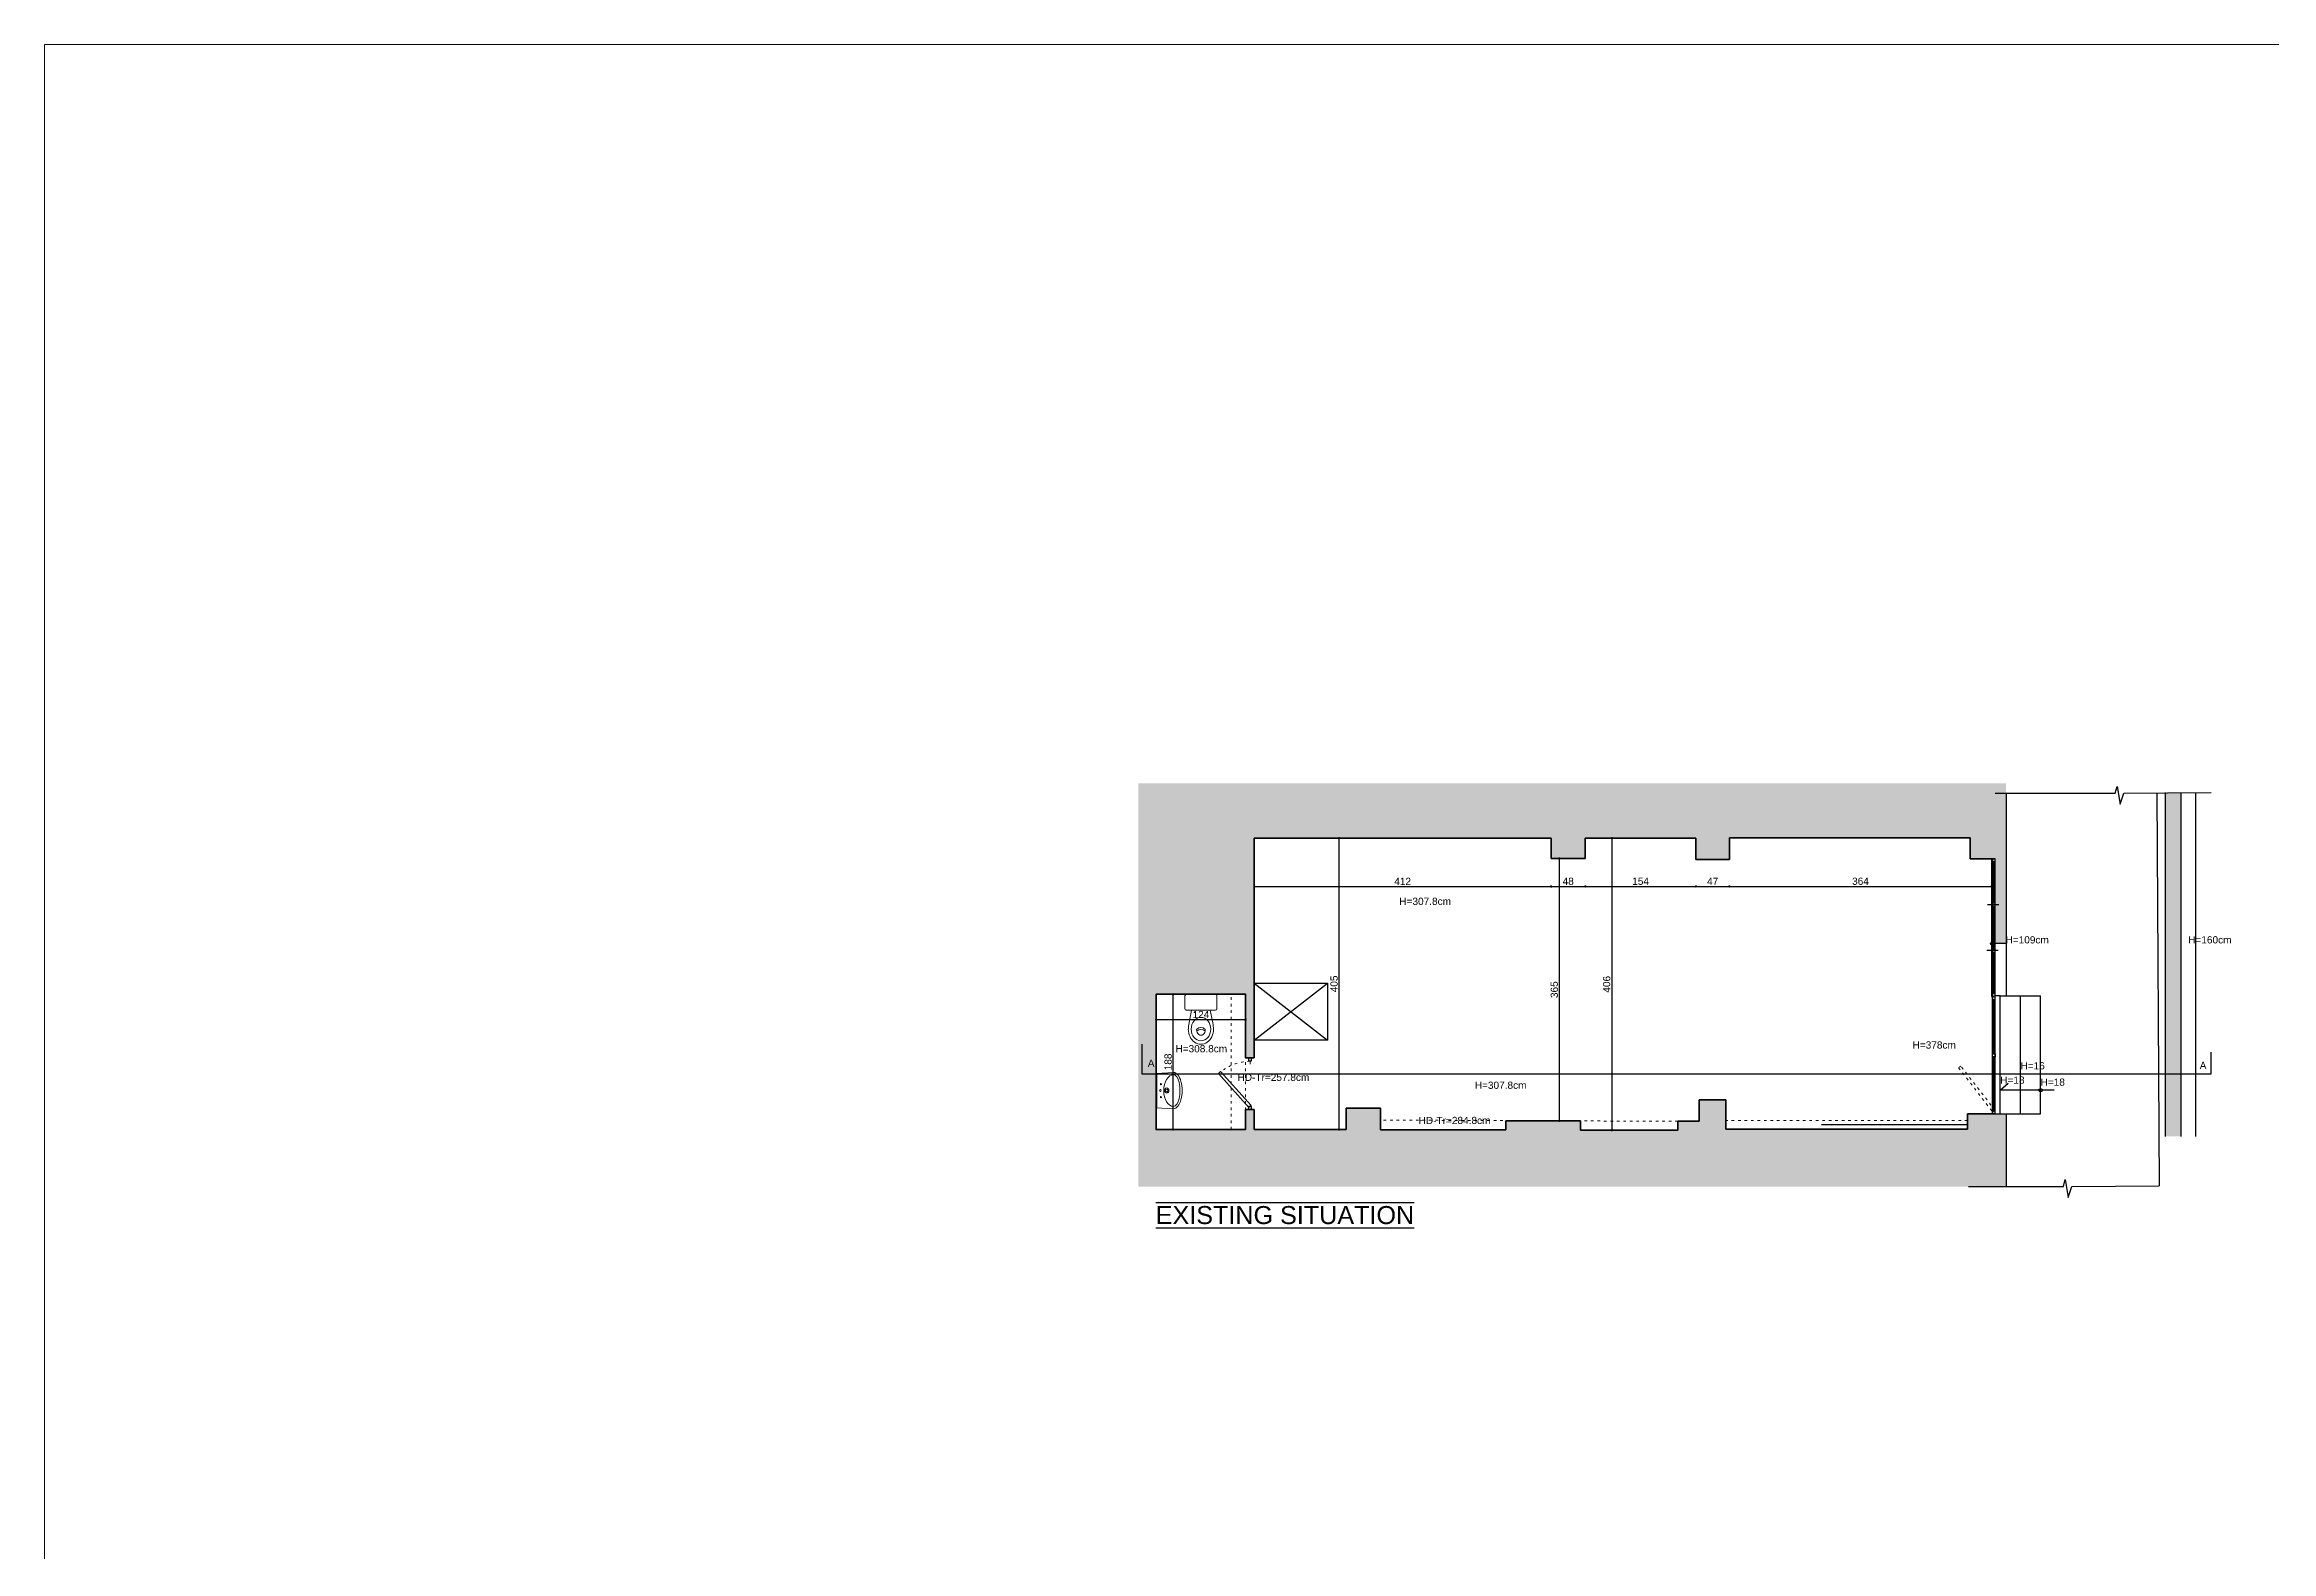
# Model space of a CAD drawing. Header units: inches. Extents: x 13585 to 255999, y -15177 to -1377.
# Drawn here: x 48632 to 51725, y -8647 to -6554 of the extents above; entities that cross this region are included whole.
import ezdxf

# ---------------------------------------------------------------- set-up
doc = ezdxf.new("R2010")
doc.units = ezdxf.units.IN
doc.header["$MEASUREMENT"] = 0
doc.linetypes.add('ACAD_ISO03W100', pattern=[30, 12, -18])
for name, color, linetype, lineweight in [('DIMENSIO', 251, 'Continuous', 0), ('mobilie', 252, 'Continuous', 18), ('mure', 7, 'Continuous', 35), ('MURE TE REJA', 250, 'Continuous', 30), ('verande', 7, 'Continuous', 25), ('vije e nderprere', 253, 'ACAD_ISO03W100', 15), ('xham', 132, 'Continuous', 40)]:
    doc.layers.add(name, color=color, linetype=linetype, lineweight=lineweight)
doc.styles.get("Standard").update_dxf_attribs({"font": 'arial.ttf'})
doc.dimstyles.new('ISO-25', dxfattribs={"dimtxt": 10, "dimasz": 5, "dimexe": 1.25, "dimexo": 0.625, "dimgap": 2, "dimtad": 1, "dimdec": 0, "dimtxsty": 'Standard', "dimblk": 'DOTSMALL', "dimcen": 2.5, "dimadec": 0, "dimazin": 0, "dimtfac": 1, "dimtdec": 0, "dimtix": 1, "dimtmove": 0, "dimatfit": 3, "dimldrblk": 'DOTSMALL', "dimfxl": 1, "dimfxlon": 1, "dimarcsym": 0})

# ---------------------------------------------------------------- blocks, each defined once
blk = doc.blocks.new('apqlord')
at = {"layer": 'mobilie'}
for p, q in [((29574.2, -1355.4), (29554.3, -1351.4)), ((29574.2, -1388.6), (29574.2, -1348.2)), ((29576.2, -1346.2), (29594.2, -1346.2)), ((29596.2, -1348.2), (29596.2, -1388.6)), ((29574.2, -1381.4), (29554.3, -1385.3)), ((29580.4, -1390.6), (29576.2, -1390.6)), ((29594.2, -1390.6), (29580.4, -1390.6))]:
    blk.add_line(p, q, dxfattribs=at)
for centre in [(29571.2, -1359.6), (29571.2, -1377.1)]:
    blk.add_circle(centre, 0.5, dxfattribs=at)
for centre, radius, start, end in [((29547.8, -1372.8), 21.9, 85.0871, 90), ((29538, -1486.3), 135.8, 83.1134, 85.0871), ((29576.2, -1348.2), 2, 152.8548, 180), ((29576.2, -1348.2), 2, 90, 152.8548), ((29594.2, -1348.2), 2, 0, 90), ((29547.8, -1363.9), 21.9, 270, 274.9129), ((29538, -1250.5), 135.8, 274.9129, 276.8866), ((29576.2, -1388.6), 2, 180, 270), ((29594.2, -1388.6), 2, 270, 360)]:
    blk.add_arc(centre, radius, start, end, dxfattribs=at)
at = {"layer": 'mobilie', "extrusion": (0, 0, -1)}
for centre, major_axis, ratio, start_param, end_param in [((29547.8, -1368.4), (-21.1, 0), 0.830565, 4.712389, 7.853982), ((29547.8, -1368.4), (16.3, 0), 0.830565, -1.570796, 4.712389), ((29547.2, -1368.4), (8, 0), 0.75, 1.570796, 4.712389), ((29534.9, -1368.4), (-12.5, 0), 0.75, 2.486257, 3.796928), ((29537.6, -1368.4), (12.5, 0), 0.75, -0.691554, 0.691554)]:
    blk.add_ellipse(centre, major_axis=major_axis, ratio=ratio, start_param=start_param, end_param=end_param, dxfattribs=at)
blk = doc.blocks.new('aplwoqla')
at = {"layer": 'mobilie'}
for p, q in [((29594.8, -1273.5), (29570.6, -1272.2)), ((29593.7, -1273.4), (29593.7, -1321.4)), ((29594.8, -1321.3), (29594.8, -1273.5)), ((29594.8, -1321.3), (29570.6, -1322.6))]:
    blk.add_line(p, q, dxfattribs=at)
for centre, major_axis, ratio, start_param, end_param in [((29570.6, -1297.4), (0, 25.2), 0.471281, 0, 3.141593), ((29570.6, -1297.4), (0, 22), 0.404873, 0, 3.141593), ((29570.6, -1297.4), (0, 22), 0.62418, 3.141593, 6.283185), ((29580.1, -1297.4), (0, 3.6), 0.824742, 3.141593, 9.424778), ((29580.1, -1297.4), (0, 2.07), 0.824742, 3.141593, 9.424778), ((29588.2, -1288.4), (0, 0.9), 0.824742, 3.141593, 9.424778), ((29588.9, -1297.4), (0, 1.35), 0.824742, 3.141593, 9.424778), ((29588.2, -1306.4), (0, 0.9), 0.824742, 3.141593, 9.424778)]:
    blk.add_ellipse(centre, major_axis=major_axis, ratio=ratio, start_param=start_param, end_param=end_param, dxfattribs=at)
blk = doc.blocks.new('_DotSmall')
at = {"color": 0, "linetype": 'ByBlock', "const_width": 0.5}
blk.add_lwpolyline([(-0.0625, 0, 1), (0.0625, 0, 1)], format="xyb", close=True, dxfattribs=at)
blk = doc.blocks.new('*D1594')
at = {"layer": 'Defpoints', "color": 0, "transparency": 16777216}
for p in [(50312.4, -7713.8), (50724.6, -7713.8), (50724.6, -7723)]:
    blk.add_point(p, dxfattribs=at)
at = {"layer": 'verande', "color": 0, "lineweight": -2, "transparency": 16777216}
for p, q in [((50312.4, -7722), (50312.4, -7724.3)), ((50312.4, -7723), (50724.6, -7723)), ((50724.6, -7722), (50724.6, -7724.3))]:
    blk.add_line(p, q, dxfattribs=at)
at = {"layer": 'verande', "color": 0, "lineweight": -2, "transparency": 16777216, "xscale": 5, "yscale": 5, "zscale": 5, "rotation": 180}
blk.add_blockref('_DotSmall', (50312.4, -7723), dxfattribs=at)
at = {"layer": 'verande', "color": 0, "lineweight": -2, "transparency": 16777216, "xscale": 5, "yscale": 5, "zscale": 5}
blk.add_blockref('_DotSmall', (50724.6, -7723), dxfattribs=at)
at = {"layer": 'verande', "color": 0, "transparency": 16777216, "insert": (50518.5, -7716), "char_height": 10, "attachment_point": 5}
blk.add_mtext('412', dxfattribs=at)
blk = doc.blocks.new('*D1595')
at = {"layer": 'Defpoints', "color": 0, "transparency": 16777216}
for p in [(50772.1, -7700.3), (50724.6, -7713.7), (50772.1, -7723)]:
    blk.add_point(p, dxfattribs=at)
at = {"layer": 'verande', "color": 0, "lineweight": -2, "transparency": 16777216}
for p, q in [((50724.6, -7722), (50724.6, -7724.2)), ((50724.6, -7723), (50772.1, -7723)), ((50772.1, -7722), (50772.1, -7724.2))]:
    blk.add_line(p, q, dxfattribs=at)
at = {"layer": 'verande', "color": 0, "lineweight": -2, "transparency": 16777216, "xscale": 5, "yscale": 5, "zscale": 5, "rotation": 180}
blk.add_blockref('_DotSmall', (50724.6, -7723), dxfattribs=at)
at = {"layer": 'verande', "color": 0, "lineweight": -2, "transparency": 16777216, "xscale": 5, "yscale": 5, "zscale": 5}
blk.add_blockref('_DotSmall', (50772.1, -7723), dxfattribs=at)
at = {"layer": 'verande', "color": 0, "transparency": 16777216, "insert": (50748.4, -7715.9), "char_height": 10, "attachment_point": 5}
blk.add_mtext('48', dxfattribs=at)
blk = doc.blocks.new('*D1596')
at = {"layer": 'Defpoints', "color": 0, "transparency": 16777216}
for p in [(50772.1, -7700.3), (50925.7, -7687.1), (50925.7, -7723)]:
    blk.add_point(p, dxfattribs=at)
at = {"layer": 'verande', "color": 0, "lineweight": -2, "transparency": 16777216}
for p, q in [((50772.1, -7722), (50772.1, -7724.2)), ((50772.1, -7723), (50925.7, -7723)), ((50925.7, -7722), (50925.7, -7724.2))]:
    blk.add_line(p, q, dxfattribs=at)
at = {"layer": 'verande', "color": 0, "lineweight": -2, "transparency": 16777216, "xscale": 5, "yscale": 5, "zscale": 5, "rotation": 180}
blk.add_blockref('_DotSmall', (50772.1, -7723), dxfattribs=at)
at = {"layer": 'verande', "color": 0, "lineweight": -2, "transparency": 16777216, "xscale": 5, "yscale": 5, "zscale": 5}
blk.add_blockref('_DotSmall', (50925.7, -7723), dxfattribs=at)
at = {"layer": 'verande', "color": 0, "transparency": 16777216, "insert": (50848.9, -7715.9), "char_height": 10, "attachment_point": 5}
blk.add_mtext('154', dxfattribs=at)
blk = doc.blocks.new('*D1597')
at = {"layer": 'Defpoints', "color": 0, "transparency": 16777216}
for p in [(50925.7, -7687.1), (50972.2, -7701.8), (50972.2, -7723)]:
    blk.add_point(p, dxfattribs=at)
at = {"layer": 'verande', "color": 0, "lineweight": -2, "transparency": 16777216}
for p, q in [((50925.7, -7722), (50925.7, -7724.2)), ((50925.7, -7723), (50972.2, -7723)), ((50972.2, -7722), (50972.2, -7724.2))]:
    blk.add_line(p, q, dxfattribs=at)
at = {"layer": 'verande', "color": 0, "lineweight": -2, "transparency": 16777216, "xscale": 5, "yscale": 5, "zscale": 5, "rotation": 180}
blk.add_blockref('_DotSmall', (50925.7, -7723), dxfattribs=at)
at = {"layer": 'verande', "color": 0, "lineweight": -2, "transparency": 16777216, "xscale": 5, "yscale": 5, "zscale": 5}
blk.add_blockref('_DotSmall', (50972.2, -7723), dxfattribs=at)
at = {"layer": 'verande', "color": 0, "transparency": 16777216, "insert": (50949, -7716), "char_height": 10, "attachment_point": 5}
blk.add_mtext('47', dxfattribs=at)
blk = doc.blocks.new('*D1598')
at = {"layer": 'Defpoints', "color": 0, "transparency": 16777216}
for p in [(50972.2, -7701.8), (51336.4, -7723), (51336.4, -7723)]:
    blk.add_point(p, dxfattribs=at)
at = {"layer": 'verande', "color": 0, "lineweight": -2, "transparency": 16777216}
for p, q in [((50972.2, -7722), (50972.2, -7724.2)), ((50972.2, -7723), (51336.4, -7723)), ((51336.4, -7723), (51336.4, -7721.7))]:
    blk.add_line(p, q, dxfattribs=at)
at = {"layer": 'verande', "color": 0, "lineweight": -2, "transparency": 16777216, "xscale": 5, "yscale": 5, "zscale": 5, "rotation": 180}
blk.add_blockref('_DotSmall', (50972.2, -7723), dxfattribs=at)
at = {"layer": 'verande', "color": 0, "lineweight": -2, "transparency": 16777216, "xscale": 5, "yscale": 5, "zscale": 5}
blk.add_blockref('_DotSmall', (51336.4, -7723), dxfattribs=at)
at = {"layer": 'verande', "color": 0, "transparency": 16777216, "insert": (51154.3, -7715.9), "char_height": 10, "attachment_point": 5}
blk.add_mtext('364', dxfattribs=at)
blk = doc.blocks.new('*D1599')
at = {"layer": 'Defpoints', "color": 0, "transparency": 16777216}
for p in [(50877.6, -7656.1), (50808.9, -8061.6), (50877.6, -8061.6)]:
    blk.add_point(p, dxfattribs=at)
at = {"layer": 'verande', "color": 0, "lineweight": -2, "transparency": 16777216}
for p, q in [((50809.9, -7656.1), (50807.6, -7656.1)), ((50808.9, -7656.1), (50808.9, -8061.6)), ((50809.9, -8061.6), (50807.6, -8061.6))]:
    blk.add_line(p, q, dxfattribs=at)
at = {"layer": 'verande', "color": 0, "lineweight": -2, "transparency": 16777216, "xscale": 5, "yscale": 5, "zscale": 5}
for p, rotation in [((50808.9, -7656.1), 90), ((50808.9, -8061.6), 270)]:
    blk.add_blockref('_DotSmall', p, dxfattribs=dict(at, rotation=rotation))
at = {"layer": 'verande', "color": 0, "transparency": 16777216, "insert": (50801.8, -7858.9), "char_height": 10, "attachment_point": 5, "rotation": 90}
blk.add_mtext('406', dxfattribs=at)
blk = doc.blocks.new('*D1601')
at = {"layer": 'Defpoints', "color": 0, "transparency": 16777216}
for p in [(50724.9, -7684.1), (50736.2, -7684.1), (50724.9, -8048.6)]:
    blk.add_point(p, dxfattribs=at)
at = {"layer": 'DIMENSIO', "color": 0, "lineweight": -2, "transparency": 16777216}
for p, q in [((50735.2, -7684.1), (50737.4, -7684.1)), ((50736.2, -8048.6), (50736.2, -7684.1)), ((50735.2, -8048.6), (50737.4, -8048.6))]:
    blk.add_line(p, q, dxfattribs=at)
at = {"layer": 'DIMENSIO', "color": 0, "lineweight": -2, "transparency": 16777216, "xscale": 5, "yscale": 5, "zscale": 5}
for p, rotation in [((50736.2, -7684.1), 90), ((50736.2, -8048.6), 270)]:
    blk.add_blockref('_DotSmall', p, dxfattribs=dict(at, rotation=rotation))
at = {"layer": 'DIMENSIO', "color": 0, "transparency": 16777216, "insert": (50729.1, -7866.4), "char_height": 10, "attachment_point": 5, "rotation": 90}
blk.add_mtext('365', dxfattribs=at)
blk = doc.blocks.new('*D1602')
at = {"layer": 'Defpoints', "color": 0, "transparency": 16777216}
for p in [(50376.2, -7656.1), (50430.3, -7656.1), (50376.2, -8060.6)]:
    blk.add_point(p, dxfattribs=at)
at = {"layer": 'DIMENSIO', "color": 0, "lineweight": -2, "transparency": 16777216}
for p, q in [((50429.3, -7656.1), (50431.6, -7656.1)), ((50430.3, -8060.6), (50430.3, -7656.1)), ((50429.3, -8060.6), (50431.6, -8060.6))]:
    blk.add_line(p, q, dxfattribs=at)
at = {"layer": 'DIMENSIO', "color": 0, "lineweight": -2, "transparency": 16777216, "xscale": 5, "yscale": 5, "zscale": 5}
for p, rotation in [((50430.3, -7656.1), 90), ((50430.3, -8060.6), 270)]:
    blk.add_blockref('_DotSmall', p, dxfattribs=dict(at, rotation=rotation))
at = {"layer": 'DIMENSIO', "color": 0, "transparency": 16777216, "insert": (50423.2, -7858.4), "char_height": 10, "attachment_point": 5, "rotation": 90}
blk.add_mtext('405', dxfattribs=at)
blk = doc.blocks.new('*D1603')
at = {"layer": 'Defpoints', "color": 0, "transparency": 16777216}
for p in [(50199.8, -7872.8), (50209.6, -7872.8), (50209.6, -8060.6)]:
    blk.add_point(p, dxfattribs=at)
at = {"layer": 'DIMENSIO', "color": 0, "lineweight": -2, "transparency": 16777216}
for p, q in [((50200.8, -7872.8), (50198.6, -7872.8)), ((50199.8, -8060.6), (50199.8, -7872.8)), ((50200.8, -8060.6), (50198.6, -8060.6))]:
    blk.add_line(p, q, dxfattribs=at)
at = {"layer": 'DIMENSIO', "color": 0, "lineweight": -2, "transparency": 16777216, "xscale": 5, "yscale": 5, "zscale": 5}
for p, rotation in [((50199.8, -7872.8), 90), ((50199.8, -8060.6), 270)]:
    blk.add_blockref('_DotSmall', p, dxfattribs=dict(at, rotation=rotation))
at = {"layer": 'DIMENSIO', "color": 0, "transparency": 16777216, "insert": (50192.7, -7966.7), "char_height": 10, "attachment_point": 5, "rotation": 90}
blk.add_mtext('188', dxfattribs=at)
blk = doc.blocks.new('*D1604')
at = {"layer": 'Defpoints', "color": 0, "transparency": 16777216}
for p in [(50176.1, -7907.1), (50300.4, -7907.1), (50300.4, -7907.9)]:
    blk.add_point(p, dxfattribs=at)
at = {"layer": 'DIMENSIO', "color": 0, "lineweight": -2, "transparency": 16777216}
for p, q in [((50176.1, -7907.7), (50176.1, -7909.2)), ((50176.1, -7907.9), (50300.4, -7907.9)), ((50300.4, -7907.7), (50300.4, -7909.2))]:
    blk.add_line(p, q, dxfattribs=at)
at = {"layer": 'DIMENSIO', "color": 0, "lineweight": -2, "transparency": 16777216, "xscale": 5, "yscale": 5, "zscale": 5, "rotation": 180}
blk.add_blockref('_DotSmall', (50176.1, -7907.9), dxfattribs=at)
at = {"layer": 'DIMENSIO', "color": 0, "lineweight": -2, "transparency": 16777216, "xscale": 5, "yscale": 5, "zscale": 5}
blk.add_blockref('_DotSmall', (50300.4, -7907.9), dxfattribs=at)
at = {"layer": 'DIMENSIO', "color": 0, "transparency": 16777216, "insert": (50238.3, -7900.9), "char_height": 10, "attachment_point": 5}
blk.add_mtext('124', dxfattribs=at)

msp = doc.modelspace()

# ---------------------------------------------------------------- hatches: boundary and pattern name
at = {"layer": 'DIMENSIO', "true_color": 0xf0faf6}
h = msp.add_hatch(dxfattribs=at)
h.set_pattern_fill('ANSI31')
h.paths.add_polyline_path([(51356.4, -7579.7), (50151.2, -7579.7), (50151.2, -7983.4), (50176.1, -7983.4), (50176.1, -7982.5), (50176.1, -7872.8), (50300.4, -7872.8), (50300.4, -7961), (50312.4, -7961), (50312.4, -7936.3), (50312.4, -7857.3), (50312.4, -7656.1), (50724.6, -7656.1), (50724.6, -7684.1), (50772.1, -7684.1), (50772.1, -7656.1), (50925.7, -7656.1), (50925.7, -7685.6), (50972.2, -7685.6), (50972.2, -7655.6), (51306.7, -7655.6), (51306.7, -7684.6), (51341.4, -7684.6), (51341.4, -7688.6), (51341.4, -7802.4), (51356.4, -7802.4)])
h.paths.add_polyline_path([(51356.4, -8039), (51348.4, -8039), (51341.4, -8039), (51337.4, -8039), (51302.9, -8039), (51302.9, -8060), (50967.1, -8060), (50967.1, -8019.6), (50930.1, -8019.6), (50930.1, -8049.1), (50900.6, -8049.1), (50900.6, -8061.6), (50765.6, -8061.6), (50765.6, -8048.6), (50661.6, -8048.6), (50661.6, -8061.1), (50487.9, -8061.1), (50487.9, -8031.1), (50439.9, -8031.1), (50439.9, -8060.6), (50312.4, -8060.6), (50312.4, -8032.6), (50300.4, -8032.6), (50300.4, -8060.6), (50176.1, -8060.6), (50176.1, -7983.4), (50151.2, -7983.4), (50151.2, -8139.8), (51356.4, -8139.8)])
h.paths.add_polyline_path([(51352.1, -7807.7), (51417.2, -7807.7), (51417.2, -7787.1), (51352.1, -7787.1)], flags=9)
at = {"layer": 'verande', "true_color": 0xd1f0e5}
h = msp.add_hatch(dxfattribs=at)
h.set_pattern_fill('HTREED1S', color=254, scale=9, pattern_type=2)
h.set_pattern_definition([(255.963757, (20416.0188, -6549.2361), (1.2e-07, -9.00000001), [0.3710795, -36.7368711]), (14.036243, (20415.6588, -6549.3261), (27.0000001, 8.99999983), [0.3710795, -36.7368711]), (0, (20415.299, -6549.326), (0, 9), [0.36, -8.64]), (315, (20415.029, -6549.056), (9, -2e-15), [0.3818377, -12.3460844]), (270, (20415.029, -6548.696), (9, -2e-15), [0.36, -8.64]), (243.434949, (20415.119, -6548.516), (7e-08, -9), [0.201246, -19.9233657]), (180, (20415.479, -6548.516), (-1e-15, -9), [0.36, -8.64]), (323.130102, (20415.1188, -6548.2461), (26.99999989, -18.00000017), [0.45, -44.55]), (281.309932, (20415.0288, -6547.7961), (8.99999975, -36.00000008), [0.4589118, -45.432264]), (243.434949, (20415.119, -6547.616), (7e-08, -9), [0.201246, -19.9233657]), (213.690068, (20415.3888, -6547.4361), (-8.99999991, -9.00000009), [0.3244996, -32.1254618]), (146.309932, (20415.6588, -6547.6161), (-17.9999999, 9.00000011), [0.3244996, -32.1254618]), (291.801409, (20415.4788, -6547.1661), (8.99999987, -18.00000009), [0.4846648, -47.9818184]), (236.309932, (20415.6588, -6546.8961), (-9.00000011, -17.9999999), [0.3244996, -32.1254618]), (198.434949, (20415.9288, -6546.806), (-17.99999994, -9.00000008), [0.284605, -28.175894]), (180, (20416.199, -6546.806), (-1e-15, -9), [0.27, -8.73]), (161.565051, (20416.4688, -6546.896), (-9.00000003, -6e-10), [0.284605, -28.175894]), (123.690068, (20416.6488, -6547.1661), (-9.00000009, 8.99999991), [0.3244996, -32.1254618]), (68.198591, (20416.4688, -6547.6161), (8.99999976, 27.00000009), [0.4846648, -47.9818184]), (198.434949, (20416.7388, -6547.526), (-17.99999994, -9.00000008), [0.284605, -28.175894]), (161.565051, (20417.0088, -6547.616), (-9.00000003, -6e-10), [0.284605, -28.175894]), (116.565051, (20417.099, -6547.796), (-9, 9.00000004), [0.201246, -19.9233657]), (78.690068, (20417.0088, -6548.2461), (-1.1e-07, 9.00000005), [0.4589118, -45.432264]), (36.869898, (20416.6488, -6548.5161), (8.99999994, 9.00000006), [0.45, -44.55]), (180, (20417.009, -6548.516), (-1e-15, -9), [0.36, -8.64]), (135, (20417.099, -6548.606), (-9, 5e-16), [0.1272793, -12.6006429]), (90, (20417.099, -6549.056), (-9, 6e-16), [0.45, -8.55]), (45, (20416.829, -6549.326), (5e-16, 9), [0.3818377, -12.3460844]), (0, (20416.469, -6549.326), (0, 9), [0.36, -8.64]), (345.963757, (20416.1088, -6549.2361), (9.00000001, 1.2e-07), [0.3710795, -36.7368711]), (104.036243, (20416.1988, -6549.5961), (-8.99999983, 27.0000001), [0.3710795, -36.7368711]), (0, (20415.929, -6549.596), (0, 9), [0.27, -8.73]), (255.963757, (20420.6988, -6545.6361), (1.2e-07, -9.00000001), [0.3710795, -36.7368711]), (14.036243, (20420.3388, -6545.7261), (27.0000001, 8.99999983), [0.3710795, -36.7368711]), (0, (20419.979, -6545.726), (0, 9), [0.36, -8.64]), (315, (20419.709, -6545.456), (9, -2e-15), [0.3818377, -12.3460844]), (270, (20419.709, -6545.096), (9, -2e-15), [0.36, -8.64]), (243.434949, (20419.799, -6544.916), (7e-08, -9), [0.201246, -19.9233657]), (180, (20420.159, -6544.916), (-1e-15, -9), [0.36, -8.64]), (323.130102, (20419.7988, -6544.6461), (26.99999989, -18.00000017), [0.45, -44.55]), (281.309932, (20419.7088, -6544.1961), (8.99999975, -36.00000008), [0.4589118, -45.432264]), (243.434949, (20419.799, -6544.016), (7e-08, -9), [0.201246, -19.9233657]), (213.690068, (20420.0688, -6543.8361), (-8.99999991, -9.00000009), [0.3244996, -32.1254618]), (146.309932, (20420.3388, -6544.0161), (-17.9999999, 9.00000011), [0.3244996, -32.1254618]), (291.801409, (20420.1588, -6543.5661), (8.99999987, -18.00000009), [0.4846648, -47.9818184]), (236.309932, (20420.3388, -6543.2961), (-9.00000011, -17.9999999), [0.3244996, -32.1254618]), (198.434949, (20420.6088, -6543.206), (-17.99999994, -9.00000008), [0.284605, -28.175894]), (180, (20420.879, -6543.206), (-1e-15, -9), [0.27, -8.73]), (161.565051, (20421.1488, -6543.296), (-9.00000003, -6e-10), [0.284605, -28.175894]), (123.690068, (20421.3288, -6543.5661), (-9.00000009, 8.99999991), [0.3244996, -32.1254618]), (68.198591, (20421.1488, -6544.0161), (8.99999976, 27.00000009), [0.4846648, -47.9818184]), (198.434949, (20421.4188, -6543.926), (-17.99999994, -9.00000008), [0.284605, -28.175894]), (161.565051, (20421.6888, -6544.016), (-9.00000003, -6e-10), [0.284605, -28.175894]), (116.565051, (20421.779, -6544.196), (-9, 9.00000004), [0.201246, -19.9233657]), (78.690068, (20421.6888, -6544.6461), (-1.1e-07, 9.00000005), [0.4589118, -45.432264]), (36.869898, (20421.3288, -6544.9161), (8.99999994, 9.00000006), [0.45, -44.55]), (180, (20421.689, -6544.916), (-1e-15, -9), [0.36, -8.64]), (135, (20421.779, -6545.006), (-9, 5e-16), [0.1272793, -12.6006429]), (90, (20421.779, -6545.456), (-9, 6e-16), [0.45, -8.55]), (45, (20421.509, -6545.726), (5e-16, 9), [0.3818377, -12.3460844]), (0, (20421.149, -6545.726), (0, 9), [0.36, -8.64]), (345.963757, (20420.7888, -6545.6361), (9.00000001, 1.2e-07), [0.3710795, -36.7368711]), (104.036243, (20420.8788, -6545.9961), (-8.99999983, 27.0000001), [0.3710795, -36.7368711]), (0, (20420.609, -6545.996), (0, 9), [0.27, -8.73]), (255.963757, (20418.8988, -6549.0561), (1.2e-07, -9.00000001), [0.1855398, -36.922411]), (14.036243, (20418.7188, -6549.1011), (27.0000001, 8.99999983), [0.1855398, -36.922411]), (0, (20418.539, -6549.101), (0, 9), [0.18, -8.82]), (315, (20418.404, -6548.966), (9, -2e-15), [0.1909188, -12.5370032]), (270, (20418.404, -6548.786), (9, -2e-15), [0.18, -8.82]), (243.434949, (20418.449, -6548.696), (7e-08, -9), [0.100623, -20.0239888]), (180, (20418.629, -6548.696), (-1e-15, -9), [0.18, -8.82]), (323.130102, (20418.4488, -6548.5611), (26.99999989, -18.00000017), [0.225, -44.775]), (281.309932, (20418.4038, -6548.3361), (8.99999975, -36.00000008), [0.229456, -45.6617198]), (243.434949, (20418.449, -6548.246), (7e-08, -9), [0.100623, -20.0239888]), (213.690068, (20418.5838, -6548.1561), (-8.99999991, -9.00000009), [0.1622498, -32.2877117]), (146.309932, (20418.7188, -6548.2461), (-17.9999999, 9.00000011), [0.1622498, -32.2877117]), (291.801409, (20418.6288, -6548.0211), (8.99999987, -18.00000009), [0.2423324, -48.2241508]), (236.309932, (20418.7188, -6547.8861), (-9.00000011, -17.9999999), [0.1622498, -32.2877117]), (198.434949, (20418.8538, -6547.841), (-17.99999994, -9.00000008), [0.1423025, -28.3181964]), (180, (20418.989, -6547.841), (-1e-15, -9), [0.135, -8.865]), (161.565051, (20419.1238, -6547.886), (-9.00000003, -6e-10), [0.1423025, -28.3181964]), (123.690068, (20419.2138, -6548.0211), (-9.00000009, 8.99999991), [0.1622498, -32.2877117]), (68.198591, (20419.1238, -6548.2461), (8.99999976, 27.00000009), [0.2423324, -48.2241508]), (198.434949, (20419.2588, -6548.201), (-17.99999994, -9.00000008), [0.1423025, -28.3181964]), (161.565051, (20419.3938, -6548.246), (-9.00000003, -6e-10), [0.1423025, -28.3181964]), (116.565051, (20419.439, -6548.336), (-9, 9.00000004), [0.100623, -20.0239888]), (78.690068, (20419.3938, -6548.5611), (-1.1e-07, 9.00000005), [0.229456, -45.6617198]), (36.869898, (20419.2138, -6548.6961), (8.99999994, 9.00000006), [0.225, -44.775]), (180, (20419.394, -6548.696), (-1e-15, -9), [0.18, -8.82]), (135, (20419.439, -6548.741), (-9, 5e-16), [0.0636396, -12.6642824]), (90, (20419.439, -6548.966), (-9, 6e-16), [0.225, -8.775]), (45, (20419.304, -6549.101), (5e-16, 9), [0.1909188, -12.5370032]), (0, (20419.124, -6549.101), (0, 9), [0.18, -8.82]), (345.963757, (20418.9438, -6549.0561), (9.00000001, 1.2e-07), [0.1855398, -36.922411]), (104.036243, (20418.9888, -6549.2361), (-8.99999983, 27.0000001), [0.1855398, -36.922411]), (0, (20418.854, -6549.236), (0, 9), [0.135, -8.865]), (255.963757, (20415.6138, -6544.2411), (1.2e-07, -9.00000001), [0.1855398, -36.922411]), (14.036243, (20415.4338, -6544.2861), (27.0000001, 8.99999983), [0.1855398, -36.922411]), (0, (20415.254, -6544.286), (0, 9), [0.18, -8.82]), (315, (20415.119, -6544.151), (9, -2e-15), [0.1909188, -12.5370032]), (270, (20415.119, -6543.971), (9, -2e-15), [0.18, -8.82]), (243.434949, (20415.164, -6543.881), (7e-08, -9), [0.100623, -20.0239888]), (180, (20415.344, -6543.881), (-1e-15, -9), [0.18, -8.82]), (323.130102, (20415.1638, -6543.7461), (26.99999989, -18.00000017), [0.225, -44.775]), (281.309932, (20415.1188, -6543.5211), (8.99999975, -36.00000008), [0.229456, -45.6617198]), (243.434949, (20415.164, -6543.431), (7e-08, -9), [0.100623, -20.0239888]), (213.690068, (20415.2988, -6543.3411), (-8.99999991, -9.00000009), [0.1622498, -32.2877117]), (146.309932, (20415.4338, -6543.4311), (-17.9999999, 9.00000011), [0.1622498, -32.2877117]), (291.801409, (20415.3438, -6543.2061), (8.99999987, -18.00000009), [0.2423324, -48.2241508]), (236.309932, (20415.4338, -6543.0711), (-9.00000011, -17.9999999), [0.1622498, -32.2877117]), (198.434949, (20415.5688, -6543.026), (-17.99999994, -9.00000008), [0.1423025, -28.3181964]), (180, (20415.704, -6543.026), (-1e-15, -9), [0.135, -8.865]), (161.565051, (20415.8388, -6543.071), (-9.00000003, -6e-10), [0.1423025, -28.3181964]), (123.690068, (20415.9288, -6543.2061), (-9.00000009, 8.99999991), [0.1622498, -32.2877117]), (68.198591, (20415.8388, -6543.4311), (8.99999976, 27.00000009), [0.2423324, -48.2241508]), (198.434949, (20415.9738, -6543.386), (-17.99999994, -9.00000008), [0.1423025, -28.3181964]), (161.565051, (20416.1088, -6543.431), (-9.00000003, -6e-10), [0.1423025, -28.3181964]), (116.565051, (20416.154, -6543.521), (-9, 9.00000004), [0.100623, -20.0239888]), (78.690068, (20416.1088, -6543.7461), (-1.1e-07, 9.00000005), [0.229456, -45.6617198]), (36.869898, (20415.9288, -6543.8811), (8.99999994, 9.00000006), [0.225, -44.775]), (180, (20416.109, -6543.881), (-1e-15, -9), [0.18, -8.82]), (135, (20416.154, -6543.926), (-9, 5e-16), [0.0636396, -12.6642824]), (90, (20416.154, -6544.151), (-9, 6e-16), [0.225, -8.775]), (45, (20416.019, -6544.286), (5e-16, 9), [0.1909188, -12.5370032]), (0, (20415.839, -6544.286), (0, 9), [0.18, -8.82]), (345.963757, (20415.6588, -6544.2411), (9.00000001, 1.2e-07), [0.1855398, -36.922411]), (104.036243, (20415.7038, -6544.4211), (-8.99999983, 27.0000001), [0.1855398, -36.922411]), (0, (20415.569, -6544.421), (0, 9), [0.135, -8.865]), (255.963757, (20416.8738, -6544.7361), (1.2e-07, -9.00000001), [0.1855398, -36.922411]), (14.036243, (20416.6938, -6544.7811), (27.0000001, 8.99999983), [0.1855398, -36.922411]), (0, (20416.514, -6544.781), (0, 9), [0.18, -8.82]), (315, (20416.379, -6544.646), (9, -2e-15), [0.1909188, -12.5370032]), (270, (20416.379, -6544.466), (9, -2e-15), [0.18, -8.82]), (243.434949, (20416.424, -6544.376), (7e-08, -9), [0.100623, -20.0239888]), (180, (20416.604, -6544.376), (-1e-15, -9), [0.18, -8.82]), (323.130102, (20416.4238, -6544.2411), (26.99999989, -18.00000017), [0.225, -44.775]), (281.309932, (20416.3788, -6544.0161), (8.99999975, -36.00000008), [0.229456, -45.6617198]), (243.434949, (20416.424, -6543.926), (7e-08, -9), [0.100623, -20.0239888]), (213.690068, (20416.5588, -6543.8361), (-8.99999991, -9.00000009), [0.1622498, -32.2877117]), (146.309932, (20416.6938, -6543.9261), (-17.9999999, 9.00000011), [0.1622498, -32.2877117]), (291.801409, (20416.6038, -6543.7011), (8.99999987, -18.00000009), [0.2423324, -48.2241508]), (236.309932, (20416.6938, -6543.5661), (-9.00000011, -17.9999999), [0.1622498, -32.2877117]), (198.434949, (20416.8288, -6543.521), (-17.99999994, -9.00000008), [0.1423025, -28.3181964]), (180, (20416.964, -6543.521), (-1e-15, -9), [0.135, -8.865]), (161.565051, (20417.0988, -6543.566), (-9.00000003, -6e-10), [0.1423025, -28.3181964]), (123.690068, (20417.1888, -6543.7011), (-9.00000009, 8.99999991), [0.1622498, -32.2877117]), (68.198591, (20417.0988, -6543.9261), (8.99999976, 27.00000009), [0.2423324, -48.2241508]), (198.434949, (20417.2338, -6543.881), (-17.99999994, -9.00000008), [0.1423025, -28.3181964]), (161.565051, (20417.3688, -6543.926), (-9.00000003, -6e-10), [0.1423025, -28.3181964]), (116.565051, (20417.414, -6544.016), (-9, 9.00000004), [0.100623, -20.0239888]), (78.690068, (20417.3688, -6544.2411), (-1.1e-07, 9.00000005), [0.229456, -45.6617198]), (36.869898, (20417.1888, -6544.3761), (8.99999994, 9.00000006), [0.225, -44.775]), (180, (20417.369, -6544.376), (-1e-15, -9), [0.18, -8.82]), (135, (20417.414, -6544.421), (-9, 5e-16), [0.0636396, -12.6642824]), (90, (20417.414, -6544.646), (-9, 6e-16), [0.225, -8.775]), (45, (20417.279, -6544.781), (5e-16, 9), [0.1909188, -12.5370032]), (0, (20417.099, -6544.781), (0, 9), [0.18, -8.82]), (345.963757, (20416.9188, -6544.7361), (9.00000001, 1.2e-07), [0.1855398, -36.922411]), (104.036243, (20416.9638, -6544.9161), (-8.99999983, 27.0000001), [0.1855398, -36.922411]), (0, (20416.829, -6544.916), (0, 9), [0.135, -8.865])])
h.paths.add_polyline_path([(51577.4, -8070.2), (51599.4, -8070.2), (51599.4, -7592.3), (51577.4, -7592.3)])

# ---------------------------------------------------------------- linework, layer by layer
at = {"layer": 'mobilie'}
msp.add_lwpolyline([(48632.3, -6554), (54201.8, -6554), (54201.8, -15176.7), (48632.3, -15176.7)], close=True, dxfattribs=at)
at = {"layer": 'mure'}
for p, q in [((50724.6, -7656.1), (50312.4, -7656.1)), ((50312.4, -7656.1), (50312.4, -7936.3)), ((50724.6, -7684.1), (50724.6, -7656.1)), ((50925.7, -7656.1), (50772.1, -7656.1)), ((50772.1, -7656.1), (50772.1, -7684.1)), ((50925.7, -7685.6), (50925.7, -7656.1)), ((51306.7, -7655.6), (50972.2, -7655.6)), ((50972.2, -7655.6), (50972.2, -7685.6)), ((50772.1, -7684.1), (50724.6, -7684.1)), ((50972.2, -7685.6), (50925.7, -7685.6)), ((50300.4, -7936.3), (50300.4, -7961)), ((50312.4, -7936.3), (50312.4, -7961)), ((50312.4, -7961), (50300.4, -7961)), ((50300.4, -8060.6), (50300.4, -8032.6)), ((50312.4, -8032.6), (50300.4, -8032.6)), ((50312.4, -8032.6), (50312.4, -8060.6)), ((50312.4, -8060.6), (50312.4, -8032.6)), ((50439.9, -8060.6), (50439.9, -8031.1)), ((50439.9, -8031.1), (50487.9, -8031.1)), ((50487.9, -8031.1), (50487.9, -8061.1)), ((50930.1, -8049.1), (50930.1, -8019.6)), ((50930.1, -8019.6), (50967.1, -8019.6)), ((50967.1, -8019.6), (50967.1, -8060)), ((51302.9, -8060), (51302.9, -8039)), ((51302.9, -8039), (51341.4, -8039)), ((50312.4, -8060.6), (50439.9, -8060.6)), ((50487.9, -8061.1), (50661.6, -8061.1)), ((50661.6, -8061.1), (50661.6, -8048.6)), ((50661.6, -8048.6), (50765.6, -8048.6)), ((50765.6, -8048.6), (50765.6, -8061.6)), ((50765.6, -8061.6), (50900.6, -8061.6)), ((50900.6, -8061.6), (50900.6, -8049.1)), ((50900.6, -8049.1), (50930.1, -8049.1)), ((50967.1, -8060), (51302.9, -8060))]:
    msp.add_line(p, q, dxfattribs=at)
for points in [[(51341.4, -7684.6), (51306.7, -7684.6), (51306.7, -7655.6)], [(50300.4, -8060.6), (50176.1, -8060.6), (50176.1, -7872.8), (50300.4, -7872.8), (50300.4, -7936.3)]]:
    msp.add_lwpolyline(points, dxfattribs=at)
at = {"layer": 'verande'}
for p, q in [((51337.4, -7875.9), (51337.4, -7684.6)), ((51341.4, -7875.9), (51341.4, -7684.6)), ((50312.4, -7857.3), (50413.9, -7857.3)), ((50413.9, -7857.3), (50413.9, -7936.3)), ((51337.4, -8039), (51337.4, -7875.9)), ((51348.4, -7875), (51341.4, -7875)), ((51341.4, -8039), (51341.4, -7875.9)), ((51348.4, -8039), (51348.4, -7875)), ((51376.4, -8039), (51376.4, -7875)), ((51404.4, -8039), (51404.4, -7875)), ((50413.9, -7936.3), (50312.4, -7936.3)), ((51341.4, -8039), (51348.4, -8039))]:
    msp.add_line(p, q, dxfattribs=at)
at = {"layer": 'verande', "color": 254, "true_color": 0xd4d4d4}
for points in [[(51341.3, -7593.7), (51508.2, -7593.7), (51510.8, -7584.2), (51514.9, -7608.8), (51520, -7593.5), (51641.1, -7592.8)], [(51304.5, -8139.8), (51436.1, -8139.8), (51438.7, -8130.2), (51442.8, -8154.8), (51447.9, -8139.5), (51569, -8138.8)]]:
    msp.add_lwpolyline(points, dxfattribs=at)
at = {"layer": 'verande'}
for points in [[(51356.4, -7593.7), (51356.4, -7874.9)], [(51565.9, -7593.3), (51569, -8138.8)], [(51577.4, -7592.5), (51577.4, -8070.2)], [(51599.4, -7593.1), (51599.4, -8070.2)], [(51619.4, -7593), (51619.4, -8070.2)], [(51336.4, -7684.6), (51336.4, -7875.9), (51337.4, -7875.9)], [(51346.5, -7748.4), (51330.9, -7748.4)], [(51345.4, -7812.2), (51329.9, -7812.2)], [(51355.7, -7802.4), (51336.4, -7802.4)], [(50312.4, -7936.3), (50312.4, -7857.3)], [(50312.4, -7857.3), (50413.9, -7936.3)], [(50312.4, -7936.3), (50413.9, -7857.3)], [(51348.4, -7875), (51404.4, -7875)], [(51337.4, -7955.5), (51341.4, -7955.5)], [(51337.4, -7959.5), (51341.4, -7959.5)], [(51423.4, -8006.1), (51348.4, -8006.1), (51359.3, -7996.1)], [(51348.4, -8039), (51404.4, -8039)], [(51356.4, -8039), (51356.4, -8139.8)], [(51302.9, -8060), (51302.9, -8054), (51100.2, -8054)]]:
    msp.add_lwpolyline(points, dxfattribs=at)
at = {"layer": 'verande', "color": 254, "lineweight": 30, "true_color": 0xd4d4d4}
for points in [[(51337.4, -7684.6), (51337.4, -7688.6), (51341.4, -7688.6), (51341.4, -7684.6)], [(51337.4, -7746.4), (51337.4, -7750.4), (51341.4, -7750.4), (51341.4, -7746.4)], [(51337.4, -7810.2), (51337.4, -7814.2), (51341.4, -7814.2), (51341.4, -7810.2)], [(51337.4, -7871.9), (51337.4, -7875.9), (51341.4, -7875.9), (51341.4, -7871.9)], [(51337.4, -7875.9), (51337.4, -7879.9), (51341.4, -7879.9), (51341.4, -7875.9)], [(51337.4, -7955.5), (51341.4, -7955.5), (51341.4, -7959.5), (51337.4, -7959.5)], [(51337.4, -8035), (51337.4, -8039), (51341.4, -8039), (51341.4, -8035)]]:
    msp.add_lwpolyline(points, close=True, dxfattribs=at)
at = {"layer": 'verande', "color": 6, "lineweight": 30}
msp.add_lwpolyline([(50156.1, -7942), (50156.1, -7983.4), (51413.2, -7983.4), (51641.4, -7983.4), (51641.4, -7953.3)], dxfattribs=at)
at = {"layer": 'verande'}
for points in [[(50308.4, -7965), (50308.4, -7961), (50304.4, -7961), (50304.4, -7965)], [(50304.9, -8030), (50262.5, -7982.6), (50265.4, -7980), (50307.9, -8027.3)], [(50308.4, -8032.6), (50308.4, -8028.6), (50304.4, -8028.6), (50304.4, -8032.6)]]:
    msp.add_lwpolyline(points, close=True, dxfattribs=at)
for centre, radius in [((51336.4, -7802.4), 1.64), ((51404.4, -8006.1), 2.38)]:
    msp.add_circle(centre, radius, dxfattribs=at)
for p in [(51341.4, -7748.4), (51341.4, -7812.2)]:
    msp.add_point(p, dxfattribs=at)
at = {"layer": 'vije e nderprere', "ltscale": 0.3}
for points in [[(50280.4, -8060.6), (50280.4, -7872.8)], [(50300.4, -8060.6), (50300.4, -7872.8)], [(50306.5, -7969.9), (50306.5, -7962.4)], [(50900.6, -8049.2), (50487.8, -8047.5)], [(51302.9, -8060), (51302.9, -8048), (50967.1, -8048)]]:
    msp.add_lwpolyline(points, dxfattribs=at)
msp.add_lwpolyline([(51337.9, -8036.2), (51341, -8033.8), (51293.6, -7972.4), (51290.5, -7974.8)], close=True, dxfattribs=at)
msp.add_arc((50306.4, -8028.6), 62.7, 89.9044, 130.0914, dxfattribs=at)
at = {"layer": 'xham'}
for points in [[(51339.4, -7688.6), (51339.4, -7746.4)], [(51339.4, -7750.4), (51339.4, -7810.2)], [(51339.4, -7814.2), (51339.4, -7871.9)], [(51339.4, -7879.9), (51339.4, -7955.5)], [(51339.4, -7959.5), (51339.4, -8035)]]:
    msp.add_lwpolyline(points, dxfattribs=at)

# ---------------------------------------------------------------- block references
at = {"layer": 'verande', "rotation": 90}
msp.add_blockref('apqlord', (48869.9, -37469), dxfattribs=at)
at = {"layer": 'verande', "xscale": -1}
msp.add_blockref('aplwoqla', (79770.9, -6709.1), dxfattribs=at)

# ---------------------------------------------------------------- texts
at = {"layer": 'MURE TE REJA', "attachment_point": 1}
for s, width, insert, char_height in [('H=307.8cm', 228.841, (50513.8, -7738.7), 10), ('H=109cm', 228.841, (51355.7, -7792.2), 10), ('H=160cm', 228.841, (51609.4, -7792.2), 10), ('H=308.8cm', 228.841, (50202.9, -7943.4), 10), ('H=378cm', 228.841, (51226.6, -7938.2), 10), ('{\\C6;A}', 228.841, (50164.5, -7963.6), 10), ('H=16', 228.841, (51376.4, -7967.1), 10), ('{\\C6;A}', 228.841, (51625.4, -7966.6), 10), ('HD-Tr=257.8cm', 228.841, (50289.1, -7983.1), 10), ('H=307.8cm', 228.841, (50618.6, -7994.1), 10), ('H=18', 228.841, (51348.4, -7987), 10), ('H=18', 228.841, (51404.4, -7989.8), 10), ('HD-Tr=284.8cm', 228.841, (50540.6, -8043), 10), ('{\\L\\O\\C134;EXISTING SITUATION}', 544.779, (50175.5, -8166.9), 25)]:
    msp.add_mtext_dynamic_manual_height_columns(s, width=width, gutter_width=1, heights=[0], dxfattribs=dict(at, insert=insert, char_height=char_height))

# ---------------------------------------------------------------- dimensions: what is measured, and where the dimension line sits
at = {"layer": 'DIMENSIO'}
for base, p1, p2, picture, middle in [((50430.3049704, -7656.1230131), (50376.1861358, -8060.6230131), (50376.1861358, -7656.1230131), '*D1602', (50423.1992405, -7858.3730131)), ((50736.1681286, -7684.1230131), (50724.9486358, -8048.6230131), (50724.9486358, -7684.1230131), '*D1601', (50729.058988, -7866.3730131)), ((50199.8, -7872.8), (50209.6, -8060.6), (50209.6, -7872.8), '*D1603', (50192.7, -7966.7))]:
    dim = msp.add_linear_dim(base=base, p1=p1, p2=p2, angle=90, dimstyle='ISO-25', dxfattribs=at)
    dim.commit()
    dim.dimension.update_dxf_attribs({"geometry": picture, "text_midpoint": middle})
dim = msp.add_linear_dim(base=(50300.4, -7907.9), p1=(50176.1, -7907.1), p2=(50300.4, -7907.1), dimstyle='ISO-25', dxfattribs=at)
dim.commit()
dim.dimension.update_dxf_attribs({"geometry": '*D1604', "text_midpoint": (50238.3, -7900.9)})
at = {"layer": 'verande'}
dim = msp.add_linear_dim(base=(50808.87558, -8061.6230131), p1=(50877.5812984, -7656.1230131), p2=(50877.5812984, -8061.6230131), angle=90, dimstyle='ISO-25', dxfattribs=at)
dim.commit()
dim.dimension.update_dxf_attribs({"geometry": '*D1599', "text_midpoint": (50801.7698501, -7858.8730131)})
for base, p1, p2, picture, middle in [((50772.1361358, -7722.9864941), (50724.6361358, -7713.7338195), (50772.1361358, -7700.3272597), '*D1595', (50748.3861358, -7715.8807643)), ((50925.7, -7723), (50772.1, -7700.3), (50925.7, -7687.1), '*D1596', (50848.9, -7715.9)), ((50972.2361358, -7722.9864941), (50925.7361358, -7687.0772597), (50972.2361358, -7701.8272597), '*D1597', (50948.9861358, -7715.9864941)), ((51336.4, -7723), (50972.2, -7701.8), (51336.4, -7723), '*D1598', (51154.3, -7715.9))]:
    dim = msp.add_linear_dim(base=base, p1=p1, p2=p2, dimstyle='ISO-25', override={"dimtmove": 1}, dxfattribs=at)
    dim.commit()
    dim.dimension.update_dxf_attribs({"geometry": picture, "text_midpoint": middle})
dim = msp.add_linear_dim(base=(50724.6, -7723), p1=(50312.4, -7713.8), p2=(50724.6, -7713.8), dimstyle='ISO-25', dxfattribs=at)
dim.commit()
dim.dimension.update_dxf_attribs({"geometry": '*D1594', "text_midpoint": (50518.5, -7716)})

doc.saveas('drawing.dxf')
